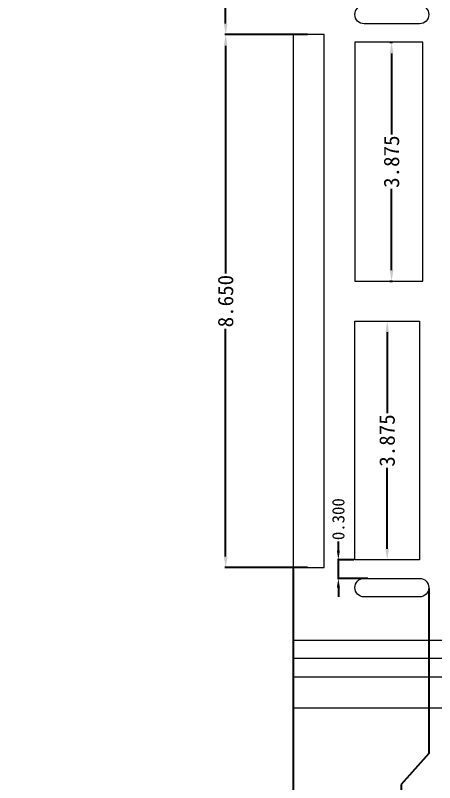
# Model space of a CAD drawing. Header units: millimetres. Extents: x -72.7 to -47.1, y -39 to 4.3.
# Drawn here: x -68.1 to -61.3, y -22.89 to -10.43 of the extents above; entities that cross this region are included whole.
import ezdxf

# ---------------------------------------------------------------- set-up
doc = ezdxf.new("R2010")
doc.units = ezdxf.units.MM
doc.layers.add('DIM', color=4, linetype='Continuous', lineweight=18)
doc.styles.get("Standard").update_dxf_attribs({"font": 'SimSun.ttf'})
doc.dimstyles.new('ISO-25', dxfattribs={"dimtxt": 0.1, "dimasz": 0.08, "dimexe": 0.015, "dimexo": 0.015, "dimgap": 0.02, "dimtad": 0, "dimzin": 1, "dimdsep": 46, "dimtxsty": 'Standard', "dimcen": 0.1, "dimadec": 0, "dimazin": 0, "dimtfac": 1, "dimtmove": 0, "dimatfit": 3, "dimfxl": 1, "dimarcsym": 0})

# ---------------------------------------------------------------- blocks, each defined once
blk = doc.blocks.new('*D13')
at = {"layer": 'Defpoints', "color": 0, "transparency": 16777216}
for p in [(4685.298, 1740.563), (4676.698, 1736.238), (4676.698, 1732.221)]:
    blk.add_point(p, dxfattribs=at)
at = {"layer": 'DIM', "color": 0, "lineweight": -2, "transparency": 16777216}
blk.add_line((4676.698, 1736.223), (4676.698, 1732.221), dxfattribs=at)
at = {"layer": 'DIM', "color": 0, "lineweight": 9, "transparency": 16777216, "insert": (4676.698, 1731.516), "char_height": 0.4, "attachment_point": 5, "rotation": 90}
blk.add_mtext('8.600', dxfattribs=at)
blk = doc.blocks.new('*D31')
at = {"layer": 'Defpoints', "color": 0, "transparency": 16777216}
for p in [(4678.223, 1740.238, 0.029), (4678.223, 1740.238), (4678.223, 1736.363, 0.029)]:
    blk.add_point(p, dxfattribs=at)
at = {"layer": 'DIM', "color": 0, "lineweight": -2, "transparency": 16777216}
for p, q in [((4678.223, 1740.058), (4678.223, 1738.744)), ((4678.223, 1736.543), (4678.223, 1737.858))]:
    blk.add_line(p, q, dxfattribs=at)
at = {"layer": 'DIM', "color": 0, "transparency": 16777216}
for points in [[(4678.193, 1740.058), (4678.253, 1740.058), (4678.223, 1740.238)], [(4678.193, 1736.543), (4678.253, 1736.543), (4678.223, 1736.363)]]:
    blk.add_solid(points, dxfattribs=at)
at = {"layer": 'DIM', "color": 0, "lineweight": 9, "transparency": 16777216, "insert": (4678.223, 1738.301), "char_height": 0.25, "attachment_point": 5, "rotation": 90}
blk.add_mtext('3.875', dxfattribs=at)
blk = doc.blocks.new('*D33')
at = {"layer": 'Defpoints', "color": 0, "transparency": 16777216}
for p in [(4678.248, 1744.763, 0.029), (4678.294, 1744.763), (4678.248, 1740.888, 0.029)]:
    blk.add_point(p, dxfattribs=at)
at = {"layer": 'DIM', "color": 0, "lineweight": -2, "transparency": 16777216}
for p, q in [((4678.263, 1744.763), (4678.309, 1744.763)), ((4678.294, 1744.583), (4678.294, 1743.269)), ((4678.294, 1741.068), (4678.294, 1742.383)), ((4678.263, 1740.888), (4678.309, 1740.888))]:
    blk.add_line(p, q, dxfattribs=at)
at = {"layer": 'DIM', "color": 0, "transparency": 16777216}
for points in [[(4678.264, 1744.583), (4678.324, 1744.583), (4678.294, 1744.763)], [(4678.264, 1741.068), (4678.324, 1741.068), (4678.294, 1740.888)]]:
    blk.add_solid(points, dxfattribs=at)
at = {"layer": 'DIM', "color": 0, "lineweight": 9, "transparency": 16777216, "insert": (4678.294, 1742.826), "char_height": 0.25, "attachment_point": 5, "rotation": 90}
blk.add_mtext('3.875', dxfattribs=at)
blk = doc.blocks.new('*D37')
at = {"layer": 'Defpoints', "color": 0, "transparency": 16777216}
for p in [(4685.298, 1740.563, 0.029), (4678.898, 1735.913, 0.029), (4678.449, 1732.221, 0.029)]:
    blk.add_point(p, dxfattribs=at)
at = {"layer": 'DIM', "color": 0, "lineweight": -2, "transparency": 16777216}
for p, q in [((4678.898, 1735.898), (4678.898, 1733.221)), ((4678.898, 1733.221), (4678.449, 1732.721)), ((4678.449, 1732.721), (4678.449, 1732.221))]:
    blk.add_line(p, q, dxfattribs=at)
at = {"layer": 'DIM', "color": 0, "lineweight": 9, "transparency": 16777216, "insert": (4678.449, 1731.517), "char_height": 0.4, "attachment_point": 5, "rotation": 90}
blk.add_mtext('6.400', dxfattribs=at)
blk = doc.blocks.new('*D42')
at = {"layer": 'Defpoints', "color": 0, "transparency": 16777216}
for p in [(4685.298, 1740.563, 0.029), (4679.148, 1734.763, 0.029), (4679.148, 1732.221, 0.029)]:
    blk.add_point(p, dxfattribs=at)
at = {"layer": 'DIM', "color": 0, "lineweight": -2, "transparency": 16777216}
blk.add_line((4679.148, 1734.748), (4679.148, 1732.221), dxfattribs=at)
at = {"layer": 'DIM', "color": 0, "lineweight": 9, "transparency": 16777216, "insert": (4679.148, 1731.517), "char_height": 0.4, "attachment_point": 5, "rotation": 90}
blk.add_mtext('6.150', dxfattribs=at)
blk = doc.blocks.new('*D43')
at = {"layer": 'Defpoints', "color": 0, "transparency": 16777216}
for p in [(4677.431, 1736.363), (4677.698, 1736.363, 0.029), (4677.925, 1736.063, 0.029)]:
    blk.add_point(p, dxfattribs=at)
at = {"layer": 'DIM', "color": 0, "lineweight": -2, "transparency": 16777216}
for p, q in [((4677.431, 1736.513), (4677.431, 1736.663)), ((4677.683, 1736.363), (4677.416, 1736.363)), ((4677.431, 1736.063), (4677.431, 1736.363)), ((4677.91, 1736.063), (4677.416, 1736.063)), ((4677.431, 1735.913), (4677.431, 1735.763))]:
    blk.add_line(p, q, dxfattribs=at)
at = {"layer": 'DIM', "color": 0, "transparency": 16777216}
for points in [[(4677.406, 1736.513), (4677.456, 1736.513), (4677.431, 1736.363)], [(4677.406, 1735.913), (4677.456, 1735.913), (4677.431, 1736.063)]]:
    blk.add_solid(points, dxfattribs=at)
at = {"layer": 'DIM', "color": 0, "lineweight": 9, "transparency": 16777216, "insert": (4677.431, 1737.025), "char_height": 0.2, "attachment_point": 5, "rotation": 90}
blk.add_mtext('0.300', dxfattribs=at)
blk = doc.blocks.new('*D44')
at = {"layer": 'Defpoints', "color": 0, "transparency": 16777216}
for p in [(4676.698, 1744.888, 0.029), (4675.603, 1736.238), (4676.948, 1736.238, 0.029)]:
    blk.add_point(p, dxfattribs=at)
at = {"layer": 'DIM', "color": 0, "lineweight": -2, "transparency": 16777216}
for p, q in [((4676.683, 1744.888), (4675.588, 1744.888)), ((4675.603, 1744.708), (4675.603, 1741.011)), ((4675.603, 1736.418), (4675.603, 1740.115)), ((4676.933, 1736.238), (4675.588, 1736.238))]:
    blk.add_line(p, q, dxfattribs=at)
at = {"layer": 'DIM', "color": 0, "transparency": 16777216}
for points in [[(4675.573, 1744.708), (4675.633, 1744.708), (4675.603, 1744.888)], [(4675.573, 1736.418), (4675.633, 1736.418), (4675.603, 1736.238)]]:
    blk.add_solid(points, dxfattribs=at)
at = {"layer": 'DIM', "color": 0, "lineweight": 9, "transparency": 16777216, "insert": (4675.603, 1740.563), "char_height": 0.25, "attachment_point": 5, "rotation": 90}
blk.add_mtext('8.650', dxfattribs=at)
blk = doc.blocks.new('*D45')
at = {"layer": 'Defpoints', "color": 0, "transparency": 16777216}
for p in [(4675.603, 1745.538), (4676.948, 1745.538, 0.029), (4676.948, 1744.888, 0.029)]:
    blk.add_point(p, dxfattribs=at)
at = {"layer": 'DIM', "color": 0, "lineweight": -2, "transparency": 16777216}
for p, q in [((4675.603, 1745.538), (4675.603, 1745.718)), ((4676.933, 1745.538), (4675.588, 1745.538)), ((4675.603, 1745.068), (4675.603, 1745.358)), ((4676.933, 1744.888), (4675.588, 1744.888))]:
    blk.add_line(p, q, dxfattribs=at)
at = {"layer": 'DIM', "color": 0, "transparency": 16777216}
for points in [[(4675.573, 1745.358), (4675.633, 1745.358), (4675.603, 1745.538)], [(4675.573, 1745.068), (4675.633, 1745.068), (4675.603, 1744.888)]]:
    blk.add_solid(points, dxfattribs=at)
at = {"layer": 'DIM', "color": 0, "lineweight": 9, "transparency": 16777216, "insert": (4675.603, 1746.165), "char_height": 0.25, "attachment_point": 5, "rotation": 90}
blk.add_mtext('0.650', dxfattribs=at)

msp = doc.modelspace()

# ---------------------------------------------------------------- linework, layer by layer
at = {"lineweight": 9, "ltscale": 10, "elevation": -0.0526}
for points in [[(-61.5459, -10.5707), (-62.4459, -10.5707, -1), (-62.4459, -10.2707), (-61.5459, -10.2707, -1), (-61.5459, -10.5707)], [(-61.5459, -19.8707), (-62.4459, -19.8707, -1), (-62.4459, -19.5707), (-61.5459, -19.5707, -1), (-61.5459, -19.8707)]]:
    msp.add_lwpolyline(points, format="xyb", dxfattribs=at)
at = {"lineweight": 9, "elevation": -0.0526}
for points in [[(-63.5959, -19.3957), (-63.0959, -19.3957), (-63.0959, -10.7457), (-63.5959, -10.7457)], [(-63.5959, -20.8707), (-63.5959, -20.5707), (-61.1459, -20.5707), (-61.1459, -20.8707)]]:
    msp.add_lwpolyline(points, close=True, dxfattribs=at)
at = {"lineweight": 9, "ltscale": 10, "elevation": -0.0526}
for points in [[(-62.5959, -10.8707), (-62.5959, -14.7457), (-61.4959, -14.7457), (-61.4959, -10.8707)], [(-62.5959, -19.2707), (-62.5959, -15.3957), (-61.5459, -15.3957), (-61.5459, -19.2707)]]:
    msp.add_lwpolyline(points, close=True, dxfattribs=at)
at = {"lineweight": 9, "elevation": -0.0526}
msp.add_lwpolyline([(-60.8459, -20.5707), (-60.8459, -21.1707), (-63.5959, -21.1707), (-63.5959, -21.6707), (-59.1209, -21.6707), (-59.1209, -21.1707), (-60.5459, -21.1707), (-60.5459, -20.5707, 1)], format="xyb", close=True, dxfattribs=at)

# ---------------------------------------------------------------- dimensions: what is measured, and where the dimension line sits
at = {"layer": 'DIM', "lineweight": 9}
for base, p1, p2, override, picture, middle in [((-64.6909, -10.0957, -0.0817), (-63.3459, -10.7457, -0.0526), (-63.3459, -10.0957, -0.0526), {"dimtxt": 0.25, "dimasz": 0.18, "dimdec": 3, "dimfxl": 0.0072, "dimarcsym": 2}, '*D45', (-64.6909, -9.4686, -0.0817)), ((-64.6909, -19.3957, -0.0817), (-63.5959, -10.7457, -0.0526), (-63.3459, -19.3957, -0.0526), {"dimtxt": 0.25, "dimasz": 0.18, "dimdec": 3, "dimfxl": 0.0072, "dimarcsym": 2}, '*D44', (-64.6909, -15.0707, -0.0817)), ((-62.0007, -10.8707, -0.0817), (-62.0459, -14.7457, -0.0526), (-62.0459, -10.8707, -0.0526), {"dimtxt": 0.25, "dimasz": 0.18, "dimdec": 3, "dimfxl": 0.0072, "dimarcsym": 2}, '*D33', (-62.0007, -12.8082, -0.0817)), ((-62.0709, -15.3957, -0.0817), (-62.0709, -19.2707, -0.0526), (-62.0709, -15.3957, -0.0526), {"dimtxt": 0.25, "dimasz": 0.18, "dimdec": 3, "dimfxl": 0.0072, "dimarcsym": 2}, '*D31', (-62.0709, -17.3332, -0.0817)), ((-62.8631, -19.2707, -0.0817), (-62.3692, -19.5707, -0.0526), (-62.5959, -19.2707, -0.0526), {"dimtxt": 0.2, "dimasz": 0.15, "dimdec": 3, "dimfxl": 0.0072, "dimarcsym": 2}, '*D43', (-62.8631, -18.609, -0.0817))]:
    dim = msp.add_linear_dim(base=base, p1=p1, p2=p2, angle=90, dimstyle='ISO-25', override=override, dxfattribs=at)
    dim.commit()
    dim.dimension.update_dxf_attribs({"geometry": picture, "text_midpoint": middle, "insert": (-4740.2942, -1755.6338, -0.0817)})
for feature_location, offset, picture, middle, set_off in [((-63.5959, -19.3957, -0.0526), (0, -4.0175), '*D13', (-63.5959, -24.1176, -0.0526), (-4740.2942, -1755.6338, -0.0526)), ((-61.3959, -19.7207, -0.0526), (-0.449, -3.6925), '*D37', (-61.8449, -24.1165, -0.0817), (-4740.2942, -1755.6338, -0.0817)), ((-61.1459, -20.8707, -0.0526), (0, -2.5425), '*D42', (-61.1459, -24.1165, -0.0817), (-4740.2942, -1755.6338, -0.0817))]:
    dim = msp.add_ordinate_dim(feature_location=feature_location, offset=offset, dtype=1, origin=(-54.9959, -15.0707, -0.0526), dimstyle='ISO-25', override={"dimtxt": 0.4, "dimasz": 0.25, "dimdec": 3, "dimfxl": 0.0072, "dimarcsym": 2}, dxfattribs=at)
    dim.commit()
    dim.dimension.update_dxf_attribs({"geometry": picture, "text_midpoint": middle, "insert": set_off})

doc.saveas('drawing.dxf')
